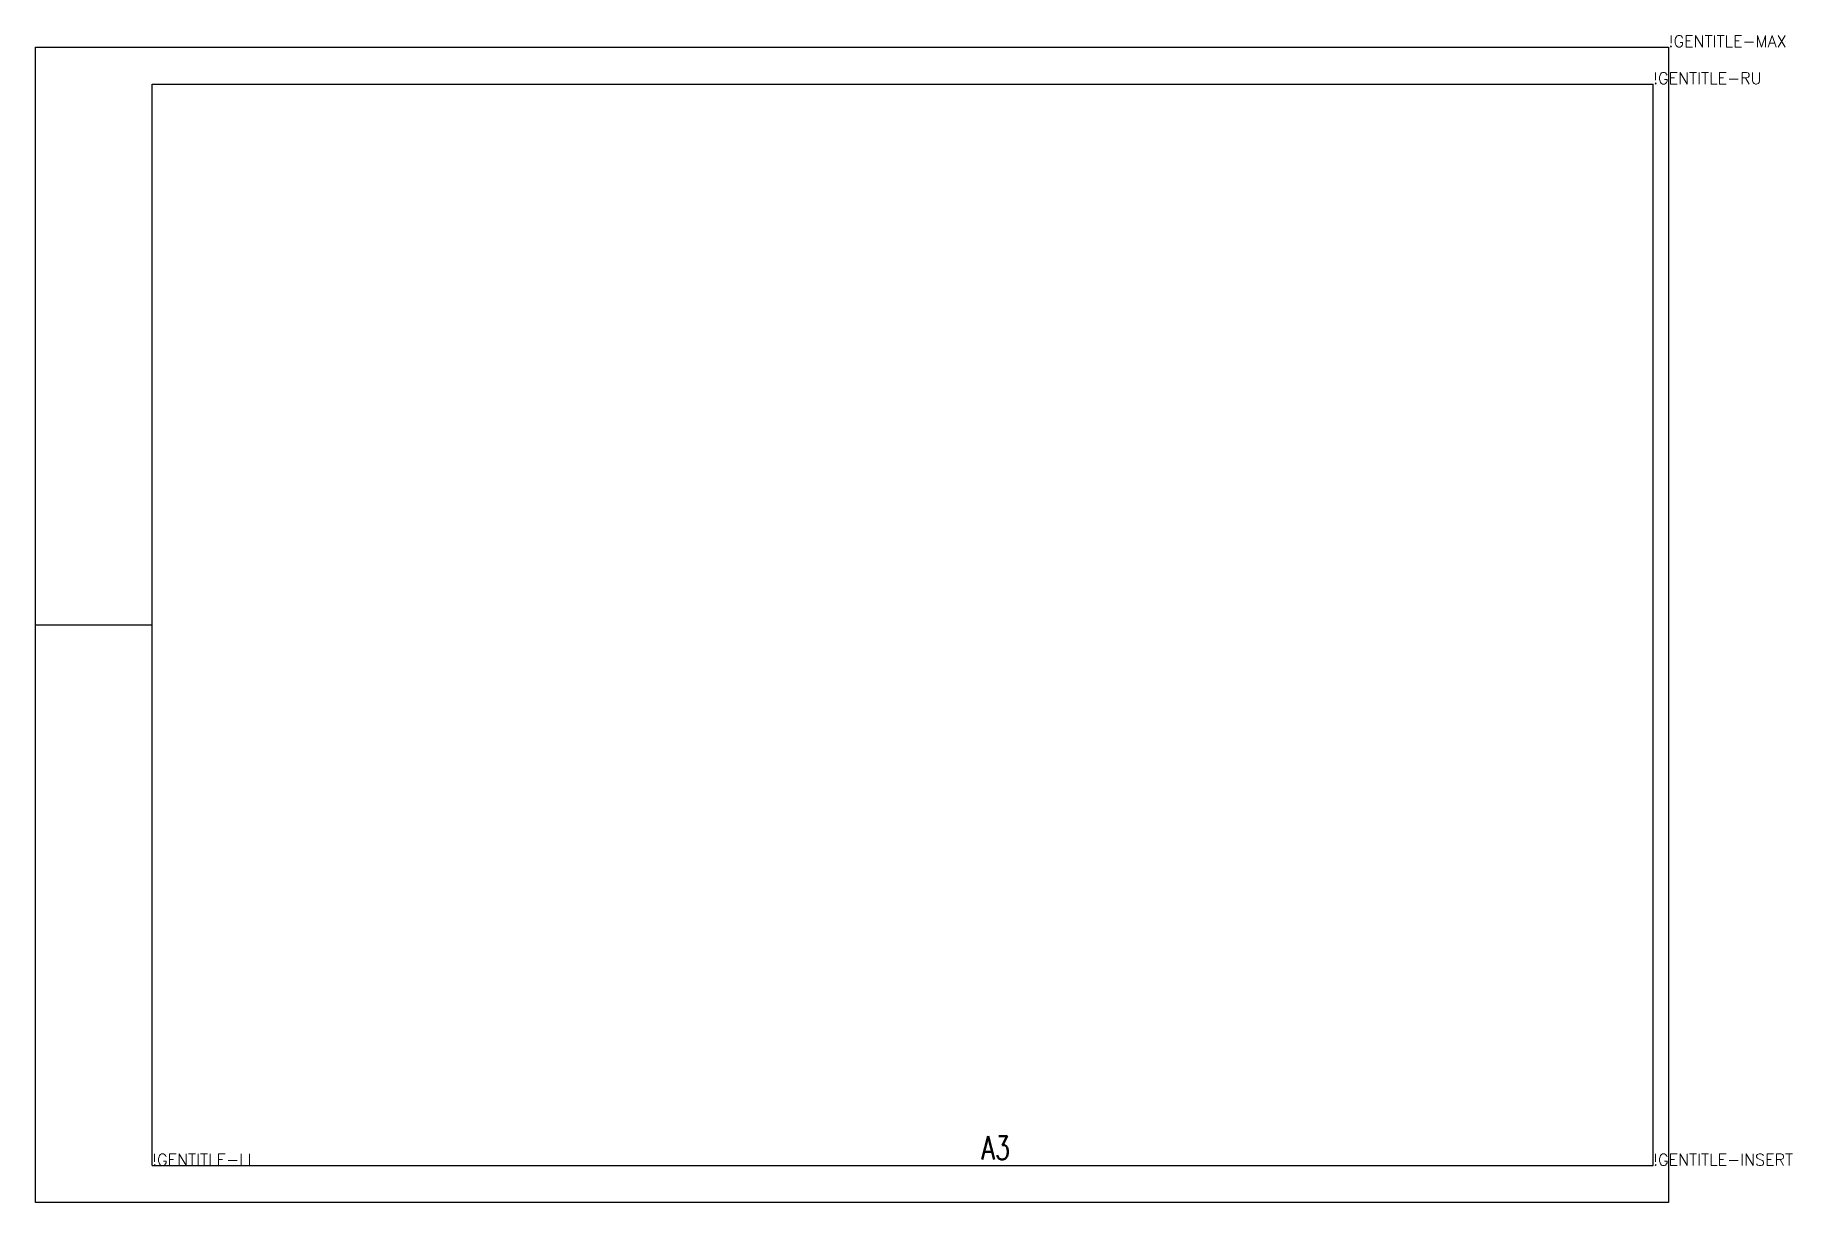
# Model space of a CAD drawing. Extents: x 0 to 455, y 0 to 300.
import ezdxf
from ezdxf.enums import TextEntityAlignment as Align

# ---------------------------------------------------------------- set-up
doc = ezdxf.new("R2010")
doc.units = 0
doc.layers.get('Defpoints').update_dxf_attribs({"linetype": 'CONTINUOUS'})
doc.layers.add('AM_BOR', color=7, linetype='CONTINUOUS', lineweight=30)
doc.styles.add('ACJISTS', font='romanc.shx', dxfattribs={"height": 1, "bigfont": 'extfont2.shx'})
doc.styles.add('TM_WAKU2', font='SIMPLEX.shx', dxfattribs={"width": 0.75, "bigfont": 'EXTFONT.shx'})

msp = doc.modelspace()

# ---------------------------------------------------------------- linework, layer by layer
at = {"layer": 'AM_BOR'}
for p, q in [((30, 9.5), (30, 287.5)), ((30, 287.5), (416, 287.5)), ((416, 9.5), (416, 287.5)), ((30, 9.5), (416, 9.5)), ((30, 9.5), (416, 9.5))]:
    msp.add_line(p, q, dxfattribs=at)
at = {"layer": 'AM_BOR', "color": 1, "lineweight": 25}
msp.add_line((0, 148.5), (30, 148.5), dxfattribs=at)
at = {"layer": 'Defpoints', "color": 1, "lineweight": 25}
msp.add_lwpolyline([(0, 0), (0, 297), (420, 297), (420, 0)], close=True, dxfattribs=at)

# ---------------------------------------------------------------- texts
at = {"layer": 'AM_BOR', "style": 'ACJISTS'}
for s, p in [('!GENTITLE-MAX', (420, 297)), ('!GENTITLE-RU', (416, 287.5)), ('!GENTITLE-LL', (30, 9.5)), ('!GENTITLE-INSERT', (416, 9.5))]:
    msp.add_text(s, height=3, dxfattribs=at).set_placement(p)
at = {"layer": 'AM_BOR', "color": 1, "lineweight": 25, "style": 'TM_WAKU2', "width": 0.75}
msp.add_text('A3', height=6, dxfattribs=at).set_placement((243.3, 17.05), align=Align.TOP_LEFT)

doc.saveas('drawing.dxf')
